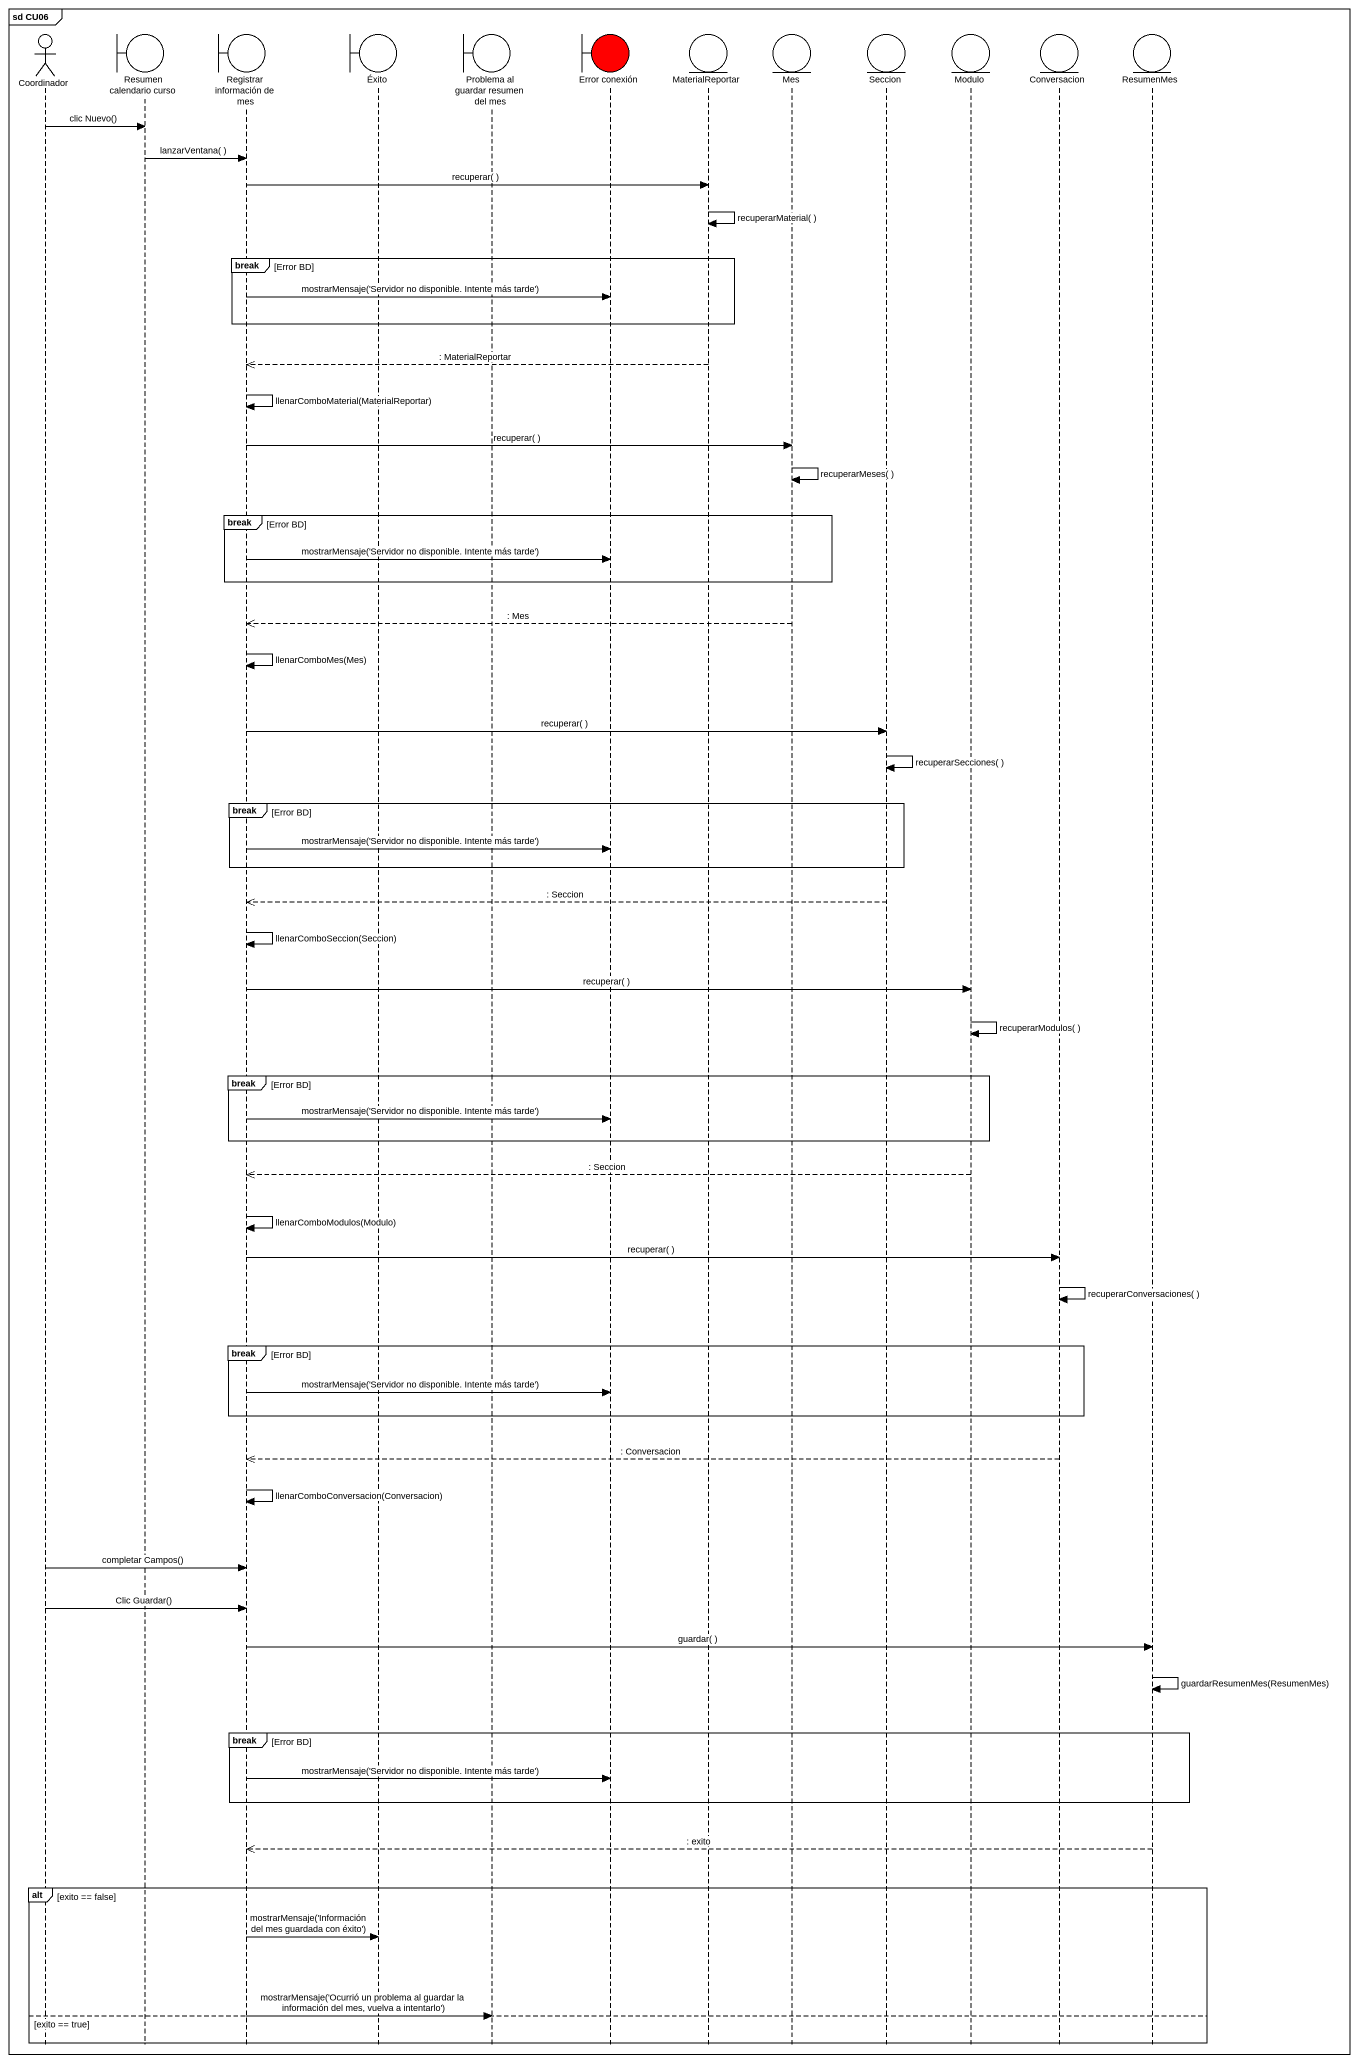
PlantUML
@startuml
mainframe sd CU06
hide footbox
actor Coordinador
boundary "Resumen calendario curso" as Resumen_calendario_curso
boundary "Registrar información de mes" as Registrar_información_de_mes
boundary Éxito
boundary "Problema al guardar resumen del mes" as Problema_al_guardar_resumen
boundary "Error conexión" as Error_conexión #FF0000
entity MaterialReportar
entity Mes
entity Seccion
entity Modulo
entity Conversacion
entity ResumenMes

Coordinador -> Resumen_calendario_curso : clic Nuevo()
Resumen_calendario_curso -> Registrar_información_de_mes : lanzarVentana( )
Registrar_información_de_mes -> MaterialReportar : recuperar( )
MaterialReportar -> MaterialReportar : recuperarMaterial( )
break Error BD
  Registrar_información_de_mes -> Error_conexión : mostrarMensaje('Servidor no disponible. Intente más tarde')
end
MaterialReportar -->> Registrar_información_de_mes : : MaterialReportar
Registrar_información_de_mes -> Registrar_información_de_mes : llenarComboMaterial(MaterialReportar)
Registrar_información_de_mes -> Mes : recuperar( )
Mes -> Mes : recuperarMeses( )
break Error BD
  Registrar_información_de_mes -> Error_conexión : mostrarMensaje('Servidor no disponible. Intente más tarde')
end
Mes -->> Registrar_información_de_mes : : Mes
Registrar_información_de_mes -> Registrar_información_de_mes : llenarComboMes(Mes)
Registrar_información_de_mes -> Seccion : recuperar( )
Seccion -> Seccion : recuperarSecciones( )
break Error BD
  Registrar_información_de_mes -> Error_conexión : mostrarMensaje('Servidor no disponible. Intente más tarde')
end
Seccion -->> Registrar_información_de_mes : : Seccion
Registrar_información_de_mes -> Registrar_información_de_mes : llenarComboSeccion(Seccion)
Registrar_información_de_mes -> Modulo : recuperar( )
Modulo -> Modulo : recuperarModulos( )
break Error BD
  Registrar_información_de_mes -> Error_conexión : mostrarMensaje('Servidor no disponible. Intente más tarde')
end
Modulo -->> Registrar_información_de_mes : : Seccion
Registrar_información_de_mes -> Registrar_información_de_mes : llenarComboModulos(Modulo)
Registrar_información_de_mes -> Conversacion : recuperar( )
Conversacion -> Conversacion : recuperarConversaciones( )
break Error BD
  Registrar_información_de_mes -> Error_conexión : mostrarMensaje('Servidor no disponible. Intente más tarde')
end
Conversacion -->> Registrar_información_de_mes : : Conversacion
Registrar_información_de_mes -> Registrar_información_de_mes : llenarComboConversacion(Conversacion)
Coordinador -> Registrar_información_de_mes : completar Campos()
Coordinador -> Registrar_información_de_mes : Clic Guardar()
Registrar_información_de_mes -> ResumenMes : guardar( )
ResumenMes -> ResumenMes : guardarResumenMes(ResumenMes)
break Error BD
  Registrar_información_de_mes -> Error_conexión : mostrarMensaje('Servidor no disponible. Intente más tarde')
end
ResumenMes -->> Registrar_información_de_mes : : exito
alt exito == false
  Registrar_información_de_mes -> Éxito : mostrarMensaje('Información del mes guardada con éxito')
  Registrar_información_de_mes -> Problema_al_guardar_resumen : mostrarMensaje('Ocurrió un problema al guardar la información del mes, vuelva a intentarlo')
else exito == true
end
@enduml
